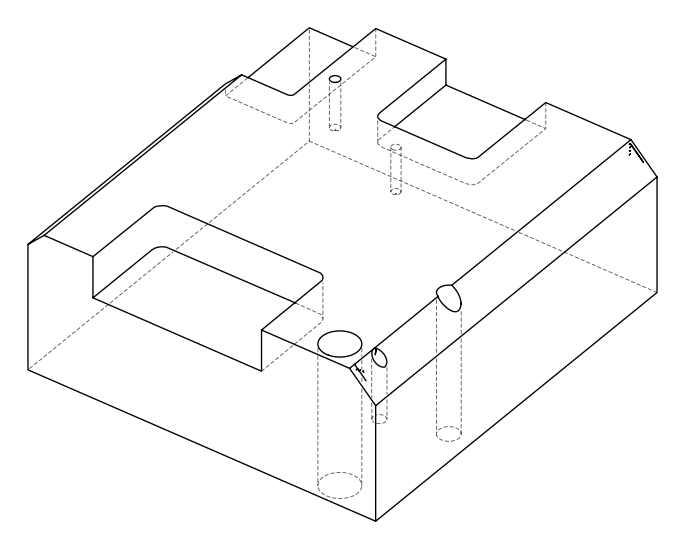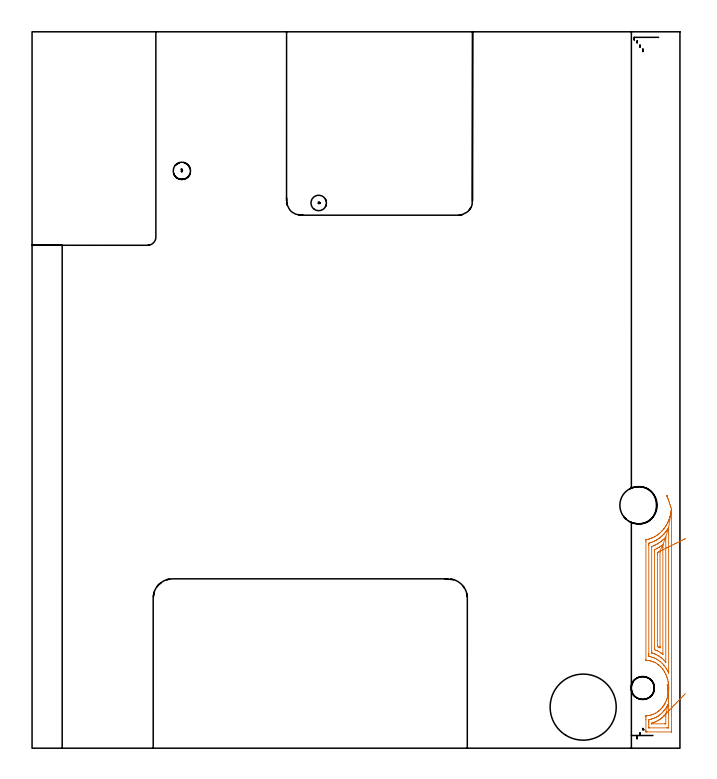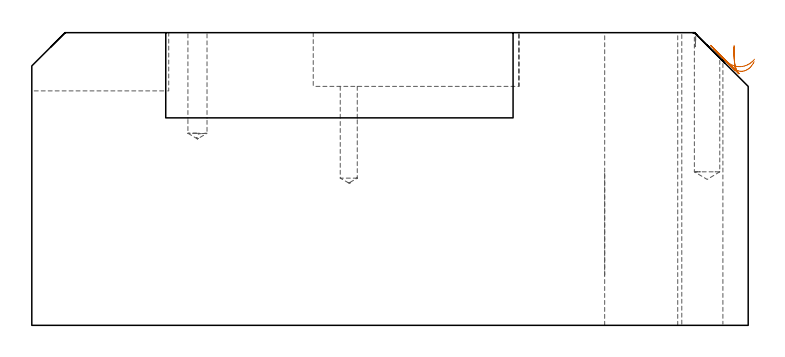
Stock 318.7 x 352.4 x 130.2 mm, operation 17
(PLAN: 20 operations, 14 tool changes, 166.5 min)
(1 SPOT_DRILL | STEP1HOLE | NXT0321_9005460120000 | 0.05 min | 181 mm3)
(2 SPOT_DRILL_1 | STEP1HOLE_1 | NXT0321_9005460120000 | 0.05 min | 183 mm3)
(3 SPOT_DRILL_2 | STEP1POCKET | NXT0321_9005460120000 | 0.03 min | 2578 mm3)
(4 SPOT_DRILL_3 | STEP1POCKET_1 | NXT0321_9005460120000 | 0.03 min | 1 mm3)
(5 SPOT_DRILL_4 | STEP1POCKET_2 | NXT0321_9005460120000 | 0.03 min | 1 mm3)
(6 DRILL_BLIND_HOLE_INTO_CENTER | STEP1HOLE | UGT0301_508 | 0.08 min | 1298 mm3)
(7 GUN_DRILL_THROUGH_HOLE | STEP1HOLE | UGT0307_008 | 0.65 min | 10942 mm3)
(8 DRILL_TO_ENLARGE_THROUGH_HOLE | STEP1HOLE | UGT0301_252 | 0.56 min | 21782 mm3)
(9 DRILL_BLIND_HOLE_INTO_CENTER_1 | STEP1HOLE_1 | UGT0301_480 | 0.06 min | 508 mm3)
(10 GUN_DRILL_THROUGH_HOLE_1 | STEP1HOLE_1 | UGT0307_005 | 0.61 min | 6412 mm3)
(11 SPADE_DRILL_TO_ENLARGE_THROUGH_HOLE | STEP1HOLE_1 | UGT0306_010 | 0.55 min | 31734 mm3)
(12 DRILL_TO_ENLARGE_THROUGH_HOLE_1 | STEP1HOLE_1 | UGT0301_001 | 0.58 min | 69119 mm3)
(13 DRILL_BLIND_HOLE_INTO_CENTER_2 | STEP1POCKET | UGT0301_195 | 0.19 min | 1901 mm3)
(14 DRILL_BLIND_HOLE_INTO_CENTER_3 | STEP1POCKET_1 | UGT0301_508 | 0.27 min | 6298 mm3)
(15 DRILL_BLIND_HOLE_INTO_CENTER_4 | STEP1POCKET_2 | UGT0301_480 | 0.2 min | 2574 mm3)
(16 AREA_MILL | FG_CHAMFER_SURFACE | UGT0205_001 | 12.08 min | 27877 mm3)
(17 AREA_MILL_1 | FG_CHAMFER_SURFACE_1 | UGT0205_001 | 25.36 min | 99007 mm3)
(18 MILL_CORNER_NOTCH_RECTANGULAR | CORNER_NOTCH_RECTANGULAR | NXT0201_008 | Follow Part, ap 1.5, ae 75% | 63.36 min | 164753 mm3)
(19 MILL_SLOT | SLOT_PARTIAL_RECTANGULAR | NXT0201_012 | Follow Part, ap 4, ae 75% | 40.22 min | 486345 mm3)
(20 MILL_SLOT_1 | SLOT_PARTIAL_RECTANGULAR_1 | NXT0201_011 | Follow Part, ap 3, ae 75% | 21.58 min | 194143 mm3)
(TOOL NXT0321_9005460120000 | NC Spot Drill, 142deg, 12mm, Carbide, Uncoated | D12 PA142 FL30 Z2)
(TOOL UGT0301_508 | Carbide Drill 11.3 mm | D11.3 PA118 FL94 Z2)
(TOOL UGT0307_008 | Gun Drill 11 mm | D11 PA130 FL24 Z1)
(TOOL UGT0301_252 | Twist Drill 18.3 mm | D18.3 PA118 FL135 Z2)
(TOOL UGT0301_480 | Carbide Drill 8.5 mm | D8.5 PA118 FL75 Z2)
(TOOL UGT0307_005 | Gun Drill 8.3 mm | D8.3 PA130 FL24 Z1)
(TOOL UGT0306_010 | Spade Drill 19.5mm | D19.5 PA132 FL10 Z2)
(TOOL UGT0301_001 | Twist Drill 32.5 mm | D32.5 PA118 FL185 Z2)
(TOOL UGT0301_195 | Twist Drill 7.6 mm | D7.6 PA118 FL73 Z2)
(TOOL UGT0205_001 | Chamfer Mill 20 x 3 x 45 deg. | D20 FL50 Z2)
(TOOL NXT0201_008 | ENDMILL 6mm [2P460-0600-NA 1630] | D6 FL26 Z6)
(TOOL NXT0201_012 | ENDMILL 16mm [2P460-1600-NA 1630] | D16 FL38 Z6)
(TOOL NXT0201_011 | ENDMILL 12mm [2P460-1200-NA 1630] | D12 FL38 Z6)
(OP 17 AREA_MILL_1, part 2 of 2)
G0 Z140.2
X312.444 Y123.811
Z124.564
G1 X312.369 Y124.03 Z123.723
X312.318 Y124.179 Z122.865
X312.292 Y124.257 Z121.996
X312.29 Y124.262 Z121.124
X312.313 Y124.196 Z120.254
X312.36 Y124.058 Z119.394
X312.431 Y123.85 Z118.55
X312.525 Y123.573 Z117.728
X312.642 Y123.229 Z116.935
X312.782 Y122.821 Z116.177
X312.942 Y122.352 Z115.459
X313.121 Y121.825 Z114.787
X313.319 Y121.245 Z114.166
X313.533 Y120.616 Z113.6
X313.763 Y119.943 Z113.095
X314.006 Y119.231 Z112.654
X314.26 Y118.485 Z112.28
X314.524 Y117.711 Z111.976
X314.537 Y117.674 Z111.963
X314.539 Y117.656 Z111.961
X314.542 Y117.561 Z111.958
X314.543 Y116.78 Z111.957
Y8.434
X314.541 Y8.206 Z111.959
X314.538 Y8.054 Z111.962
X314.536 Y8.008 Z111.964
X314.531 Y8.006 Z111.969
X314.512 Y8.003 Z111.988
X314.43 Y8.001 Z112.07
X302.724 Y8. Z123.776
X302.07 Y8.004 Z124.43
X301.977 Y8.007 Z124.523
X301.969 Y8.009 Z124.531
X301.964 Y8.048 Z124.536
X301.96 Y8.168 Z124.54
X301.958 Y8.32 Z124.542
X301.957 Y8.548 Z124.543
Y8.662
Y14.024
Y15.031
X301.959 Y15.811 Z124.541
X301.961 Y15.92 Z124.539
X301.963 Y15.954 Z124.537
X301.993 Y15.958 Z124.507
X302.07 Y15.966 Z124.43
X302.751 Y16.015 Z123.749
X302.952 Y16.037 Z123.548
X303.538 Y16.111 Z122.962
X303.835 Y16.176 Z122.665
X304.261 Y16.273 Z122.239
X304.718 Y16.397 Z121.782
X304.947 Y16.473 Z121.553
X305.595 Y16.704 Z120.905
X305.599 Y16.706 Z120.901
X306.208 Y16.983 Z120.292
X306.484 Y17.12 Z120.016
X306.791 Y17.287 Z119.709
X307.338 Y17.598 Z119.162
X307.865 Y17.988 Z118.635
X308.25 Y18.284 Z118.25
X308.365 Y18.375 Z118.135
X308.503 Y18.491 Z117.997
X308.838 Y18.79 Z117.662
X309.133 Y19.07 Z117.367
X309.289 Y19.226 Z117.211
X309.44 Y19.385 Z117.06
X309.709 Y19.695 Z116.791
X310.016 Y20.058 Z116.484
X310.114 Y20.179 Z116.386
X310.19 Y20.278 Z116.31
X310.49 Y20.692 Z116.01
X310.827 Y21.172 Z115.673
X310.855 Y21.216 Z115.645
X310.899 Y21.286 Z115.601
X311.186 Y21.775 Z115.314
X311.346 Y22.065 Z115.154
X311.499 Y22.352 Z115.001
X311.794 Y22.959 Z114.706
X312.052 Y23.579 Z114.448
X312.162 Y23.853 Z114.338
X312.293 Y24.229 Z114.207
X312.465 Y24.746 Z114.035
X312.513 Y24.9 Z113.987
X312.665 Y25.432 Z113.835
X312.706 Y25.598 Z113.794
X312.715 Y25.64 Z113.785
X312.866 Y26.329 Z113.634
X312.903 Y26.533 Z113.597
X312.999 Y27.088 Z113.501
X313.043 Y27.427 Z113.457
X313.094 Y27.885 Z113.406
X313.132 Y28.32 Z113.368
X313.157 Y28.715 Z113.343
X313.183 Y29.214 Z113.317
X313.188 Y29.578 Z113.312
X313.179 Y30.107 Z113.321
X313.157 Y30.502 Z113.343
X313.122 Y31.001 Z113.378
X313.079 Y31.475 Z113.421
X313.022 Y31.894 Z113.478
X312.929 Y32.521 Z113.571
X312.876 Y32.788 Z113.624
X312.688 Y33.658 Z113.812
X312.682 Y33.681 Z113.818
X312.665 Y33.749 Z113.835
X312.425 Y34.575 Z114.075
X312.302 Y34.941 Z114.198
X312.112 Y35.468 Z114.388
X311.782 Y36.259 Z114.718
X311.735 Y36.362 Z114.765
X311.69 Y36.455 Z114.81
X311.276 Y37.256 Z115.224
X311.145 Y37.504 Z115.355
X310.899 Y37.912 Z115.601
X310.746 Y38.149 Z115.754
X310.381 Y38.673 Z116.119
X310.097 Y39.043 Z116.403
X310.016 Y39.141 Z116.484
X309.313 Y39.936 Z117.187
X309.133 Y40.128 Z117.367
X308.36 Y40.83 Z118.14
X308.25 Y40.919 Z118.25
X307.866 Y41.219 Z118.634
X307.367 Y41.56 Z119.133
X307.122 Y41.723 Z119.378
X306.484 Y42.085 Z120.016
X306.235 Y42.214 Z120.265
X305.81 Y42.406 Z120.69
X305.601 Y42.488 Z120.899
X305.271 Y42.617 Z121.229
X304.718 Y42.795 Z121.782
X304.463 Y42.875 Z122.037
X304.095 Y42.972 Z122.405
X303.835 Y43.024 Z122.665
X303.346 Y43.112 Z123.154
X302.952 Y43.164 Z123.548
X302.364 Y43.212 Z124.136
X302.07 Y43.231 Z124.43
X301.979 Y43.239 Z124.521
X301.967 Y43.241 Z124.533
X301.964 Y43.261 Z124.536
X301.96 Y43.32 Z124.54
X301.958 Y43.396 Z124.542
Y101.703
X301.964 Y102.483 Z124.536
X301.969 Y102.529 Z124.531
X302.011 Y102.542 Z124.489
X302.07 Y102.556 Z124.43
X302.739 Y102.699 Z123.761
X302.952 Y102.753 Z123.548
X303.438 Y102.886 Z123.062
X303.835 Y103.008 Z122.665
X304.11 Y103.099 Z122.39
X304.718 Y103.317 Z121.782
X304.762 Y103.333 Z121.738
X304.87 Y103.377 Z121.63
X305.377 Y103.604 Z121.123
X305.601 Y103.71 Z120.899
X305.97 Y103.898 Z120.53
X306.484 Y104.169 Z120.016
X306.549 Y104.205 Z119.951
X306.658 Y104.271 Z119.842
X307.367 Y104.733 Z119.133
X307.622 Y104.907 Z118.878
X307.988 Y105.164 Z118.512
X308.136 Y105.279 Z118.364
X308.25 Y105.371 Z118.25
X308.622 Y105.681 Z117.878
X309.063 Y106.058 Z117.437
X309.1 Y106.091 Z117.4
X309.133 Y106.123 Z117.367
X309.545 Y106.534 Z116.955
X309.962 Y106.951 Z116.538
X309.988 Y106.979 Z116.512
X310.016 Y107.011 Z116.484
X310.394 Y107.462 Z116.106
X310.71 Y107.845 Z115.79
X310.794 Y107.951 Z115.706
X310.899 Y108.089 Z115.601
X311.172 Y108.462 Z115.328
X311.37 Y108.738 Z115.13
X311.537 Y108.986 Z114.963
X311.782 Y109.355 Z114.718
X311.889 Y109.524 Z114.611
X311.954 Y109.632 Z114.546
X312.212 Y110.089 Z114.288
X312.451 Y110.525 Z114.049
X312.525 Y110.667 Z113.975
X312.665 Y110.947 Z113.835
X312.815 Y111.266 Z113.685
X312.885 Y111.419 Z113.615
X313.085 Y111.886 Z113.415
X313.261 Y112.312 Z113.239
X313.342 Y112.521 Z113.158
X313.548 Y113.07 Z112.952
X313.583 Y113.17 Z112.917
X313.594 Y113.206 Z112.906
X313.786 Y113.858 Z112.714
X313.855 Y114.099 Z112.645
X313.977 Y114.558 Z112.523
X314.08 Y114.993 Z112.42
X314.145 Y115.282 Z112.355
X314.267 Y115.886 Z112.233
X314.292 Y116.026 Z112.208
X314.412 Y116.78 Z112.088
X314.414 Y116.796 Z112.086
X314.43 Y116.907 Z112.07
X314.508 Y117.595 Z111.992
X314.524 Y117.711 Z111.976
X313.122 Y108.466 Z113.378
X313.124 Y108.446 Z113.376
X313.128 Y108.383 Z113.372
X313.129 Y108.348 Z113.371
Y37.145
X313.128 Y37.102 Z113.372
X313.124 Y37.032 Z113.376
X313.122 Y37.016 Z113.378
X313.119 Y37.02 Z113.381
X313.086 Y37.086 Z113.414
X313.004 Y37.256 Z113.496
X312.665 Y37.959 Z113.835
X312.569 Y38.149 Z113.931
X312.467 Y38.349 Z114.033
X312.212 Y38.816 Z114.288
X312.075 Y39.043 Z114.425
X311.782 Y39.511 Z114.718
X311.48 Y39.936 Z115.02
X310.899 Y40.699 Z115.601
X310.79 Y40.83 Z115.71
X310.016 Y41.701 Z116.484
X309.995 Y41.723 Z116.505
X309.133 Y42.501 Z117.367
X308.997 Y42.617 Z117.503
X308.25 Y43.171 Z118.25
X307.754 Y43.51 Z118.746
X307.367 Y43.737 Z119.133
X306.854 Y44.03 Z119.646
X306.484 Y44.197 Z120.016
X306.007 Y44.404 Z120.493
X305.601 Y44.554 Z120.899
X305.37 Y44.638 Z121.13
X304.718 Y44.834 Z121.782
X304.143 Y44.986 Z122.357
X303.835 Y45.05 Z122.665
X303.626 Y45.094 Z122.874
X303.378 Y45.149 Z123.122
X303.376 Y45.297 Z123.124
X303.372 Y45.766 Z123.128
X303.371 Y46.191 Z123.129
Y46.661
Y99.803
X303.373 Y100.271 Z123.127
X303.376 Y100.696 Z123.124
X303.378 Y100.806 Z123.122
X303.514 Y100.852 Z122.986
X303.64 Y100.894 Z122.86
X303.835 Y100.957 Z122.665
X304.309 Y101.111 Z122.191
X304.718 Y101.255 Z121.782
X304.96 Y101.345 Z121.54
X305.573 Y101.59 Z120.927
X305.601 Y101.603 Z120.899
X306.192 Y101.886 Z120.308
X306.484 Y102.035 Z120.016
X306.774 Y102.191 Z119.726
X307.297 Y102.483 Z119.203
X307.341 Y102.51 Z119.159
X307.367 Y102.527 Z119.133
X307.876 Y102.862 Z118.624
X308.25 Y103.113 Z118.25
X308.405 Y103.22 Z118.095
X308.622 Y103.377 Z117.878
X308.91 Y103.603 Z117.59
X309.133 Y103.783 Z117.367
X309.396 Y104.004 Z117.104
X309.707 Y104.271 Z116.793
X309.869 Y104.419 Z116.631
X310.016 Y104.558 Z116.484
X310.32 Y104.857 Z116.18
X310.627 Y105.164 Z115.873
X310.76 Y105.304 Z115.74
X310.899 Y105.457 Z115.601
X311.176 Y105.777 Z115.324
X311.413 Y106.058 Z115.087
X311.578 Y106.263 Z114.922
X311.782 Y106.522 Z114.718
X311.965 Y106.765 Z114.535
X312.103 Y106.951 Z114.397
X312.337 Y107.283 Z114.163
X312.665 Y107.757 Z113.835
X312.7 Y107.809 Z113.8
X313.095 Y108.43 Z113.405
X313.122 Y108.466 Z113.378
X311.702 Y103.787 Z114.798
X311.708 Y103.699 Z114.792
X311.714 Y103.446 Z114.786
Y103.377
Y42.474
X311.713 Y42.403 Z114.787
X311.711 Y42.369 Z114.789
X311.71 Y42.368 Z114.79
X311.702 Y42.373 Z114.798
X311.633 Y42.445 Z114.867
X311.477 Y42.617 Z115.023
X310.899 Y43.253 Z115.601
X310.635 Y43.51 Z115.865
X310.016 Y44.075 Z116.484
X309.628 Y44.404 Z116.872
X309.133 Y44.773 Z117.367
X308.397 Y45.297 Z118.103
X308.25 Y45.389 Z118.25
X308.025 Y45.525 Z118.475
X307.367 Y45.887 Z119.133
X306.723 Y46.191 Z119.777
X306.484 Y46.29 Z120.016
X306.322 Y46.355 Z120.178
X305.601 Y46.607 Z120.899
X304.995 Y46.804 Z121.505
X304.873 Y46.843 Z121.627
X304.849 Y46.853 Z121.651
X304.792 Y46.888 Z121.708
X304.787 Y47.014 Z121.713
X304.786 Y47.084 Z121.714
X304.785 Y47.91 Z121.715
Y98.909
X304.787 Y99.116 Z121.713
X304.789 Y99.167 Z121.711
X304.792 Y99.188 Z121.708
X304.803 Y99.205 Z121.697
X305.601 Y99.523 Z120.899
X305.798 Y99.604 Z120.702
X306.259 Y99.803 Z120.241
X306.413 Y99.875 Z120.087
X306.484 Y99.91 Z120.016
X307. Y100.174 Z119.5
X307.367 Y100.372 Z119.133
X307.574 Y100.487 Z118.926
X307.933 Y100.696 Z118.567
X308.128 Y100.82 Z118.372
X308.25 Y100.9 Z118.25
X308.66 Y101.175 Z117.84
X309.133 Y101.499 Z117.367
X309.186 Y101.536 Z117.314
X309.26 Y101.59 Z117.24
X309.683 Y101.927 Z116.817
X310.016 Y102.196 Z116.484
X310.171 Y102.326 Z116.329
X310.353 Y102.483 Z116.147
X310.639 Y102.746 Z115.861
X310.899 Y102.989 Z115.601
X311.094 Y103.179 Z115.406
X311.294 Y103.377 Z115.206
X311.538 Y103.624 Z114.962
X311.678 Y103.764 Z114.822
X311.702 Y103.787 Z114.798
X310.294 Y100.075 Z116.206
X310.297 Y99.803 Z116.203
X310.299 Y99.516 Z116.201
X310.3 Y98.909 Z116.2
X310.301 Y98.621 Z116.199
X310.3 Y46.797 Z116.2
X310.296 Y46.191 Z116.204
X310.295 Y46.189 Z116.205
X310.28 Y46.191 Z116.22
X310.016 Y46.382 Z116.484
X309.347 Y46.867 Z117.153
X309.133 Y47.017 Z117.367
X309.034 Y47.084 Z117.466
X308.25 Y47.542 Z118.25
X307.977 Y47.695 Z118.523
X307.414 Y47.978 Z119.086
X307.367 Y48. Z119.133
X307.328 Y48.018 Z119.172
X306.791 Y48.238 Z119.709
X306.335 Y48.419 Z120.165
X306.237 Y48.459 Z120.263
X306.213 Y48.47 Z120.287
X306.206 Y48.503 Z120.294
X306.204 Y48.584 Z120.296
X306.201 Y48.871 Z120.299
X306.2 Y49.159 Z120.3
X306.199 Y49.765 Z120.301
X306.2 Y96.516 Z120.3
X306.202 Y97.122 Z120.298
X306.206 Y97.404 Z120.294
X306.213 Y97.677 Z120.287
X306.943 Y98.016 Z119.557
X307.226 Y98.158 Z119.274
X307.367 Y98.232 Z119.133
X307.803 Y98.468 Z118.697
X308.25 Y98.718 Z118.25
X308.37 Y98.788 Z118.13
X308.572 Y98.909 Z117.928
X308.914 Y99.131 Z117.586
X309.133 Y99.277 Z117.367
X309.443 Y99.489 Z117.057
X309.896 Y99.803 Z116.604
X309.966 Y99.854 Z116.534
X310.016 Y99.888 Z116.484
X310.294 Y100.075 Z116.206
X308.873 Y96.904 Z117.627
X308.879 Y96.872 Z117.621
X308.882 Y96.801 Z117.618
X308.886 Y96.479 Z117.614
Y50.015
X308.885 Y49.765 Z117.615
X308.882 Y49.443 Z117.618
X308.88 Y49.377 Z117.62
X308.556 Y49.537 Z117.944
X308.397 Y49.616 Z118.103
X308.091 Y49.765 Z118.409
X307.917 Y49.856 Z118.583
X307.621 Y50.014 Z118.879
X307.619 Y50.087 Z118.881
X307.615 Y50.408 Z118.885
X307.614 Y61.801 Z118.886
Y95.335
X307.618 Y95.975 Z118.882
X307.622 Y96.229 Z118.878
X308.034 Y96.447 Z118.466
X308.25 Y96.564 Z118.25
X308.606 Y96.762 Z117.894
X308.724 Y96.827 Z117.776
X308.838 Y96.887 Z117.662
X308.873 Y96.904 Z117.627
X309.477 Y97.204 Z117.074
X310.123 Y97.523 Z116.582
X310.804 Y97.86 Z116.154
X311.516 Y98.213 Z115.794
X312.254 Y98.578 Z115.504
X313.011 Y98.953 Z115.288
X313.783 Y99.335 Z115.146
X314.562 Y99.721 Z115.08
X315.344 Y100.108 Z115.089
X316.122 Y100.493 Z115.175
X316.89 Y100.873 Z115.336
X317.643 Y101.246 Z115.571
X318.375 Y101.608 Z115.878
X319.08 Y101.957 Z116.256
X319.753 Y102.29 Z116.7
X320.388 Y102.604 Z117.208
X320.981 Y102.898 Z117.777
X321.528 Y103.169 Z118.4
G0 Z140.2
X312.471 Y31.439
Z124.054
G1 X312.469 Y31.462 Z123.182
X312.473 Y31.41 Z122.311
X312.482 Y31.282 Z121.448
X312.497 Y31.079 Z120.6
X312.516 Y30.803 Z119.772
X312.541 Y30.457 Z118.972
X312.57 Y30.042 Z118.205
X312.604 Y29.562 Z117.477
X312.642 Y29.021 Z116.794
X312.684 Y28.422 Z116.161
X312.73 Y27.771 Z115.583
X312.78 Y27.071 Z115.063
X312.832 Y26.33 Z114.607
X312.887 Y25.551 Z114.217
X312.945 Y24.742 Z113.897
X313.004 Y23.907 Z113.649
X313.064 Y23.055 Z113.474
X313.125 Y22.19 Z113.375
X313.127 Y22.155 Z113.373
X313.129 Y22.096 Z113.371
Y22.065
X313.128 Y10.215 Z113.372
X313.127 Y10.097 Z113.373
X313.124 Y10.039 Z113.376
X313.123 Y10.017 Z113.377
X313.102 Y10.007 Z113.398
X312.665 Y10.003 Z113.835
X312.225 Y10. Z114.275
X303.835 Y10.001 Z122.665
X303.393 Y10.004 Z123.107
X303.378 Y10.01 Z123.122
X303.376 Y10.021 Z123.124
X303.373 Y10.449 Z123.127
X303.371 Y11.813 Z123.129
Y12.706
X303.372 Y13.13 Z123.128
X303.374 Y13.597 Z123.126
X303.378 Y14.024 Z123.122
X303.741 Y14.119 Z122.759
X303.835 Y14.142 Z122.665
X304.455 Y14.29 Z122.045
X304.718 Y14.361 Z121.782
X305.146 Y14.485 Z121.354
X305.601 Y14.646 Z120.899
X305.798 Y14.718 Z120.702
X306.294 Y14.917 Z120.206
X306.426 Y14.976 Z120.074
X306.484 Y15.003 Z120.016
X307.02 Y15.269 Z119.48
X307.367 Y15.459 Z119.133
X307.59 Y15.586 Z118.91
X307.966 Y15.811 Z118.534
X308.134 Y15.928 Z118.366
X308.25 Y16.013 Z118.25
X308.641 Y16.309 Z117.859
X309.149 Y16.704 Z117.351
X309.611 Y17.114 Z116.889
X310.016 Y17.501 Z116.484
X310.112 Y17.598 Z116.388
X310.488 Y18.014 Z116.012
X310.899 Y18.488 Z115.601
X310.901 Y18.491 Z115.599
X311.282 Y18.997 Z115.218
X311.569 Y19.385 Z114.931
X311.657 Y19.511 Z114.843
X311.782 Y19.696 Z114.718
X312.006 Y20.051 Z114.494
X312.145 Y20.278 Z114.355
X312.336 Y20.61 Z114.164
X312.649 Y21.172 Z113.851
X312.655 Y21.182 Z113.845
X313.064 Y22.065 Z113.436
X313.08 Y22.1 Z113.42
X313.099 Y22.143 Z113.401
X313.12 Y22.183 Z113.38
X313.125 Y22.19 Z113.375
X311.703 Y16.826 Z114.797
X311.71 Y16.777 Z114.79
X311.713 Y16.704 Z114.787
X311.714 Y16.565 Z114.786
X311.715 Y15.878 Z114.785
X311.714 Y12.237 Z114.786
X311.71 Y12.031 Z114.79
X311.708 Y12.014 Z114.792
X311.646 Y12.009 Z114.854
X311.522 Y12.004 Z114.978
X311.366 Y12.001 Z115.134
X311.132 Y12. Z115.368
X304.852 Z121.648
X304.826 Y12.001 Z121.674
X304.8 Y12.005 Z121.7
X304.793 Y12.01 Z121.707
X304.79 Y12.016 Z121.71
X304.788 Y12.045 Z121.712
X304.787 Y12.167 Z121.713
X304.789 Y12.237 Z121.711
X304.792 Y12.286 Z121.708
X304.805 Y12.329 Z121.695
X305.188 Y12.446 Z121.312
X305.345 Y12.496 Z121.155
X305.601 Y12.584 Z120.899
X305.998 Y12.728 Z120.502
X306.484 Y12.917 Z120.016
X306.635 Y12.978 Z119.865
X306.985 Y13.13 Z119.515
X307.243 Y13.256 Z119.257
X307.367 Y13.32 Z119.133
X307.822 Y13.564 Z118.678
X308.25 Y13.808 Z118.25
X308.384 Y13.888 Z118.116
X308.601 Y14.024 Z117.899
X308.912 Y14.247 Z117.588
X309.133 Y14.411 Z117.367
X309.418 Y14.629 Z117.082
X309.786 Y14.917 Z116.714
X309.912 Y15.023 Z116.588
X310.016 Y15.113 Z116.484
X310.383 Y15.439 Z116.117
X310.778 Y15.811 Z115.722
X310.839 Y15.871 Z115.661
X310.899 Y15.933 Z115.601
X311.264 Y16.334 Z115.236
X311.595 Y16.704 Z114.905
X311.625 Y16.74 Z114.875
X311.682 Y16.805 Z114.818
X311.703 Y16.826 Z114.797
X312.215 Y17.358 Z114.331
X312.753 Y17.917 Z113.932
X313.313 Y18.499 Z113.602
X313.891 Y19.099 Z113.343
X314.482 Y19.713 Z113.158
X315.082 Y20.337 Z113.048
X315.686 Y20.965 Z113.014
X316.291 Y21.593 Z113.056
X316.89 Y22.215 Z113.174
X317.48 Y22.828 Z113.367
X318.056 Y23.427 Z113.633
X318.614 Y24.007 Z113.97
X319.149 Y24.563 Z114.377
X319.658 Y25.091 Z114.849
X320.136 Y25.588 Z115.383
X320.581 Y26.05 Z115.975
X320.987 Y26.472 Z116.621
X321.353 Y26.853 Z117.316
G0 Z140.2
M5
M2
